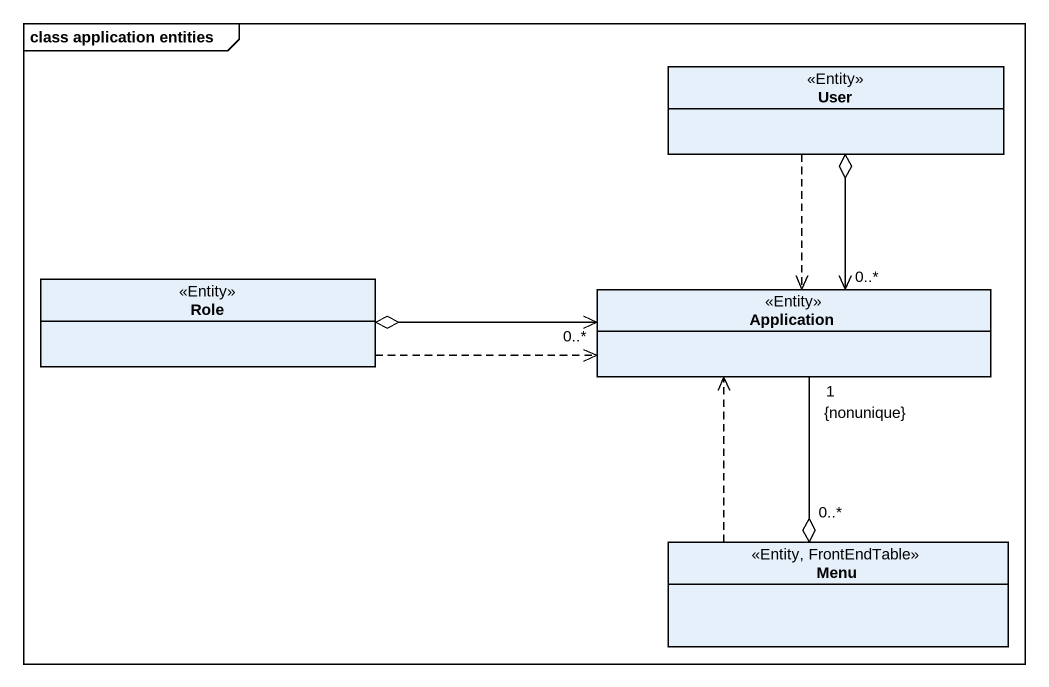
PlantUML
@startuml
mainframe class application entities
hide circle
hide empty members
class User <<Entity>>
class Role <<Entity>>
class Application <<Entity>>
class Menu <<Entity, FrontEndTable>>
User o--> "0..*" Application
User ..> Application
Role o-right-> "0..*" Application
Role .right.> Application
Menu .up.> Application
Menu "0..*" o-up- "1\n{nonunique}" Application
@enduml
